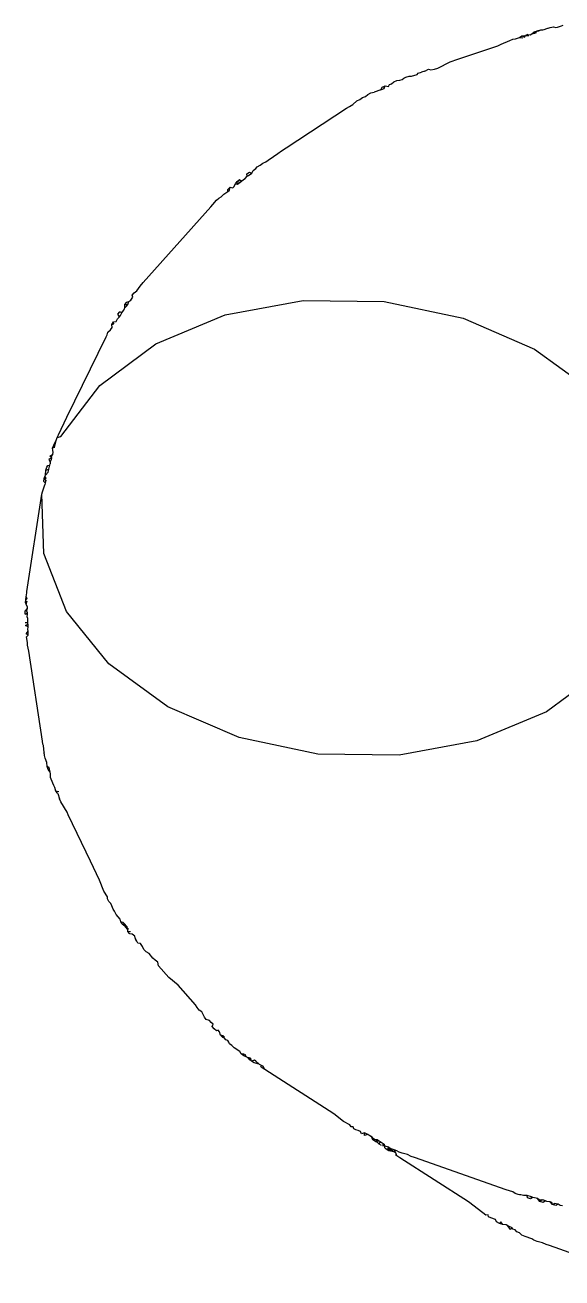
# Model space of a CAD drawing. Header units: inches. Extents: x 9636 to 21597, y -10243 to 557.
# Drawn here: x 13022.417 to 13023.008, y -8576.048 to -8574.668 of the extents above; entities that cross this region are included whole.
import ezdxf

# ---------------------------------------------------------------- set-up
doc = ezdxf.new("R2010")
doc.units = ezdxf.units.IN
doc.header["$MEASUREMENT"] = 0
doc.layers.add('Edges', color=7, linetype='Continuous')

# ---------------------------------------------------------------- blocks, each defined once
blk = doc.blocks.new('Porch Swing Bed Twin Size pl')
at = {"layer": 'Edges'}
for p, q in [((111.0108, 2.5887), (111.0845, 2.5628)), ((111.0845, 2.5628), (111.0872, 2.5619)), ((111.0872, 2.5619), (111.0901, 2.5605)), ((111.0901, 2.5605), (111.0944, 2.5594)), ((111.0944, 2.5594), (111.097, 2.5584)), ((111.097, 2.5584), (111.0988, 2.5574)), ((111.0988, 2.5574), (111.1041, 2.5555)), ((111.1041, 2.5555), (111.1066, 2.5544)), ((111.1066, 2.5544), (111.1086, 2.5525)), ((111.1086, 2.5525), (111.1107, 2.5517)), ((111.1107, 2.5517), (111.1121, 2.5502)), ((111.1121, 2.5502), (111.1139, 2.5495)), ((111.1139, 2.5495), (111.1146, 2.5485)), ((111.1146, 2.5485), (111.1158, 2.5499)), ((111.1146, 2.5485), (111.1181, 2.5469)), ((111.1158, 2.5499), (111.1181, 2.5469)), ((111.1181, 2.5469), (111.1192, 2.546)), ((111.1192, 2.546), (111.122, 2.5459)), ((111.122, 2.5459), (111.1237, 2.5436)), ((111.122, 2.5459), (111.1248, 2.545)), ((111.1237, 2.5436), (111.1248, 2.545)), ((111.1248, 2.545), (111.1271, 2.5436)), ((111.1271, 2.5436), (111.1279, 2.5419)), ((111.1279, 2.5419), (111.1317, 2.5404)), ((111.1317, 2.5404), (111.1334, 2.5396)), ((111.1334, 2.5396), (111.1338, 2.5381)), ((111.1338, 2.5381), (111.1356, 2.5382)), ((111.1356, 2.5382), (111.1416, 2.5338)), ((111.0741, 2.5307), (111.0758, 2.5305)), ((111.0758, 2.5305), (111.0776, 2.5295)), ((111.0776, 2.5295), (111.0793, 2.5304)), ((111.0776, 2.5295), (111.079, 2.5291)), ((111.079, 2.5291), (111.0803, 2.5289)), ((111.0793, 2.5304), (111.0821, 2.5298)), ((111.0803, 2.5289), (111.0821, 2.5298)), ((111.0821, 2.5298), (111.084, 2.5277)), ((111.0821, 2.5298), (111.0827, 2.5281)), ((111.0827, 2.5281), (111.084, 2.5277)), ((111.0877, 2.5267), (111.0896, 2.528)), ((111.0896, 2.528), (111.0923, 2.5273)), ((111.1416, 2.5338), (111.1495, 2.5276)), ((111.084, 2.5277), (111.0867, 2.5272)), ((111.0867, 2.5272), (111.0877, 2.5267)), ((111.0877, 2.5267), (111.0903, 2.5259)), ((111.089, 2.5263), (111.0903, 2.5259)), ((111.0903, 2.5259), (111.0923, 2.5273)), ((111.0903, 2.5259), (111.0924, 2.5261)), ((111.0923, 2.5273), (111.094, 2.5249)), ((111.0924, 2.5261), (111.094, 2.5249)), ((111.094, 2.5249), (111.0953, 2.5245)), ((111.0953, 2.5245), (111.0979, 2.5242)), ((111.0979, 2.5242), (111.0997, 2.5252)), ((111.0979, 2.5242), (111.099, 2.5235)), ((111.099, 2.5235), (111.0997, 2.5252)), ((111.099, 2.5235), (111.1024, 2.5226)), ((111.0997, 2.5252), (111.1023, 2.5243)), ((111.1023, 2.5243), (111.1024, 2.5226)), ((111.1024, 2.5226), (111.1054, 2.5224)), ((111.1054, 2.5224), (111.1075, 2.5219)), ((111.1075, 2.5219), (111.1085, 2.522)), ((111.1085, 2.522), (111.1096, 2.5218)), ((111.1096, 2.5218), (111.1121, 2.5208)), ((111.1121, 2.5208), (111.1139, 2.5194)), ((111.1139, 2.5194), (111.1192, 2.5179)), ((111.1495, 2.5276), (111.2048, 2.4921)), ((111.1192, 2.5179), (111.1929, 2.4919)), ((111.1929, 2.4919), (111.1956, 2.4911)), ((111.1956, 2.4911), (111.1985, 2.4896)), ((111.1985, 2.4896), (111.2028, 2.4885)), ((111.2028, 2.4885), (111.2054, 2.4876)), ((111.2048, 2.4921), (111.2071, 2.4907)), ((111.2071, 2.4907), (111.2083, 2.4898)), ((111.2071, 2.4907), (111.2081, 2.4883)), ((111.2081, 2.4883), (111.2092, 2.4858)), ((111.2081, 2.4883), (111.2097, 2.4874)), ((111.2054, 2.4876), (111.2073, 2.4865)), ((111.2073, 2.4865), (111.2092, 2.4858)), ((111.2092, 2.4858), (111.2125, 2.4847)), ((111.2097, 2.4874), (111.2135, 2.4867)), ((111.2097, 2.4874), (111.2126, 2.4859)), ((111.2097, 2.4874), (111.2125, 2.4847)), ((111.2125, 2.4847), (111.214, 2.4837)), ((111.2126, 2.4859), (111.214, 2.4837)), ((111.2126, 2.4859), (111.2138, 2.4852)), ((111.2135, 2.4867), (111.2157, 2.4853)), ((111.2138, 2.4852), (111.2157, 2.4853)), ((111.2138, 2.4852), (111.214, 2.4837)), ((111.214, 2.4837), (111.2165, 2.4827)), ((111.2157, 2.4853), (111.2169, 2.4841)), ((111.2165, 2.4827), (111.217, 2.4817)), ((111.2169, 2.4841), (111.217, 2.4817)), ((111.217, 2.4817), (111.2181, 2.481)), ((111.2183, 2.4828), (111.2181, 2.481)), ((111.2181, 2.481), (111.2205, 2.4794)), ((111.2217, 2.4809), (111.2199, 2.4819)), ((111.2205, 2.4794), (111.2217, 2.4809)), ((111.2205, 2.4794), (111.2214, 2.4787)), ((111.2214, 2.4787), (111.2242, 2.4791)), ((111.2214, 2.4787), (111.223, 2.4777)), ((111.2231, 2.4795), (111.2217, 2.4809)), ((111.223, 2.4777), (111.2242, 2.4791)), ((111.2242, 2.4791), (111.2231, 2.4795)), ((111.2242, 2.4791), (111.2266, 2.4778)), ((111.2242, 2.4791), (111.2251, 2.4774)), ((111.2266, 2.4778), (111.2276, 2.4751)), ((111.2266, 2.4778), (111.2268, 2.4758)), ((111.223, 2.4777), (111.2251, 2.4774)), ((111.2251, 2.4774), (111.2263, 2.4767)), ((111.2263, 2.4767), (111.2276, 2.4751)), ((111.2268, 2.4758), (111.2288, 2.4745)), ((111.2268, 2.4758), (111.2276, 2.4751)), ((111.2276, 2.4751), (111.2288, 2.4745)), ((111.2288, 2.4745), (111.2306, 2.4735)), ((111.2306, 2.4735), (111.2332, 2.4742)), ((111.2306, 2.4735), (111.2332, 2.4721)), ((111.2332, 2.4742), (111.2332, 2.4721)), ((111.2332, 2.4721), (111.2355, 2.4728)), ((111.2355, 2.4728), (111.2363, 2.4711)), ((111.2363, 2.4711), (111.2383, 2.4701)), ((111.2383, 2.4701), (111.2401, 2.4696)), ((111.2401, 2.4696), (111.2418, 2.4688)), ((111.2418, 2.4688), (111.2422, 2.4672)), ((111.2422, 2.4672), (111.244, 2.4673)), ((111.244, 2.4673), (111.2449, 2.4657)), ((111.2449, 2.4657), (111.25, 2.463)), ((111.25, 2.463), (111.2579, 2.4567)), ((111.2579, 2.4567), (111.3132, 2.4213)), ((111.3132, 2.4213), (111.3155, 2.4199)), ((111.3132, 2.4213), (111.3145, 2.4186)), ((111.3177, 2.4168), (111.3145, 2.4186)), ((111.3155, 2.4199), (111.3167, 2.4189)), ((111.3177, 2.4168), (111.3206, 2.4145)), ((111.3177, 2.4168), (111.3219, 2.4159)), ((111.3206, 2.4145), (111.3217, 2.4138)), ((111.3217, 2.4138), (111.3241, 2.4144)), ((111.3219, 2.4159), (111.3241, 2.4144)), ((111.3241, 2.4144), (111.3253, 2.4133)), ((111.3241, 2.4144), (111.3249, 2.4119)), ((111.3253, 2.4133), (111.3267, 2.4119)), ((111.3253, 2.4133), (111.326, 2.4112)), ((111.3267, 2.4119), (111.3283, 2.411)), ((111.3283, 2.411), (111.3292, 2.4092)), ((111.3283, 2.411), (111.3301, 2.4101)), ((111.3303, 2.4085), (111.3292, 2.4092)), ((111.3301, 2.4101), (111.3322, 2.4085)), ((111.3322, 2.4085), (111.3303, 2.4085)), ((111.3322, 2.4085), (111.3335, 2.4066)), ((111.3335, 2.4066), (111.3379, 2.4039)), ((111.3379, 2.4039), (111.3397, 2.4019)), ((111.3387, 2.403), (111.3397, 2.4019)), ((111.3397, 2.4019), (111.3418, 2.4005)), ((111.3418, 2.4005), (111.3422, 2.3991)), ((111.3422, 2.3991), (111.3431, 2.398)), ((111.3431, 2.398), (111.3447, 2.3973)), ((111.3447, 2.3973), (111.3457, 2.3961)), ((111.3457, 2.3961), (111.3471, 2.3955)), ((111.3457, 2.3951), (111.3467, 2.394)), ((111.3471, 2.3955), (111.3467, 2.394)), ((111.3467, 2.394), (111.349, 2.3937)), ((111.3471, 2.3955), (111.349, 2.3937)), ((111.349, 2.3937), (111.3496, 2.3908)), ((111.3496, 2.3908), (111.3507, 2.3895)), ((111.3507, 2.3895), (111.3521, 2.39)), ((111.3521, 2.39), (111.3539, 2.3885)), ((111.3539, 2.3885), (111.3557, 2.3866)), ((111.3557, 2.3866), (111.3549, 2.3848)), ((111.3549, 2.3848), (111.3563, 2.3834)), ((111.3563, 2.3834), (111.3577, 2.3817)), ((111.3577, 2.3817), (111.3603, 2.3811)), ((111.3603, 2.3811), (111.3619, 2.3791)), ((111.3619, 2.3791), (111.3638, 2.3748)), ((111.3638, 2.3748), (111.3661, 2.3734)), ((111.3661, 2.3734), (111.3676, 2.3713)), ((111.3676, 2.3713), (111.369, 2.3692)), ((111.369, 2.3692), (111.3829, 2.3534)), ((111.3829, 2.3534), (111.3905, 2.3472)), ((111.3905, 2.3472), (111.3988, 2.3378)), ((111.3988, 2.3378), (111.3993, 2.335)), ((111.3993, 2.335), (111.4013, 2.3333)), ((111.4013, 2.3333), (111.4032, 2.3316)), ((111.4032, 2.3316), (111.4062, 2.328)), ((111.4062, 2.328), (111.4086, 2.3266)), ((111.4086, 2.3266), (111.4104, 2.3248)), ((111.4104, 2.3248), (111.4117, 2.3223)), ((111.4117, 2.3223), (111.4133, 2.32)), ((111.4133, 2.32), (111.4154, 2.3196)), ((111.4154, 2.3196), (111.4159, 2.3185)), ((111.4159, 2.3185), (111.4174, 2.3154)), ((111.4159, 2.3185), (111.4166, 2.3177)), ((111.4166, 2.3177), (111.4174, 2.3154)), ((111.4174, 2.3154), (111.4177, 2.3139)), ((111.4177, 2.3139), (111.42, 2.3125)), ((111.42, 2.3125), (111.4217, 2.3122)), ((111.4212, 2.3106), (111.4233, 2.3102)), ((111.4217, 2.3122), (111.4233, 2.3102)), ((111.4233, 2.3102), (111.4232, 2.3076)), ((111.4233, 2.3102), (111.4234, 2.3087)), ((111.4234, 2.3087), (111.424, 2.3066)), ((111.4234, 2.3087), (111.4252, 2.3066)), ((111.424, 2.3066), (111.4264, 2.3039)), ((111.4252, 2.3066), (111.4264, 2.3039)), ((111.4252, 2.3066), (111.4275, 2.3045)), ((111.4264, 2.3039), (111.4272, 2.303)), ((111.4272, 2.303), (111.429, 2.3025)), ((111.4275, 2.3045), (111.429, 2.3025)), ((111.429, 2.3025), (111.4296, 2.3003)), ((111.4296, 2.3003), (111.4328, 2.2966)), ((111.4328, 2.2966), (111.4341, 2.2938)), ((111.4341, 2.2938), (111.4353, 2.2923)), ((111.4353, 2.2923), (111.4362, 2.2895)), ((111.4362, 2.2895), (111.437, 2.2878)), ((111.437, 2.2878), (111.4386, 2.2862)), ((111.4386, 2.2862), (111.4398, 2.284)), ((111.4398, 2.284), (111.4396, 2.2824)), ((111.4396, 2.2824), (111.4427, 2.2777)), ((111.4427, 2.2777), (111.4461, 2.269)), ((111.4461, 2.269), (111.4534, 2.2538)), ((111.4534, 2.2538), (111.4714, 2.2164)), ((111.4714, 2.2164), (111.4722, 2.2144)), ((111.4722, 2.2144), (111.4773, 2.2059)), ((111.4773, 2.2059), (111.4784, 2.2037)), ((111.4797, 2.1992), (111.4784, 2.2037)), ((111.4788, 2.198), (111.4813, 2.1974)), ((111.4797, 2.1992), (111.4813, 2.1974)), ((111.4813, 2.1974), (111.482, 2.1944)), ((111.482, 2.1944), (111.4828, 2.1928)), ((111.4828, 2.1928), (111.4849, 2.1878)), ((111.4849, 2.1878), (111.4855, 2.1865)), ((111.4855, 2.1865), (111.4856, 2.1833)), ((111.4856, 2.1833), (111.4857, 2.1822)), ((111.4857, 2.1822), (111.4863, 2.1797)), ((111.4857, 2.1822), (111.4875, 2.18)), ((111.4863, 2.1797), (111.4867, 2.1785)), ((111.4867, 2.1785), (111.4882, 2.1776)), ((111.4875, 2.18), (111.4882, 2.1776)), ((111.4882, 2.1776), (111.4884, 2.1744)), ((111.1428, 2.157), (111.2054, 2.1686)), ((111.2054, 2.1686), (111.2706, 2.1677)), ((111.2706, 2.1677), (111.334, 2.1544)), ((111.4884, 2.1744), (111.4892, 2.1723)), ((111.4884, 2.1744), (111.4898, 2.171)), ((111.4898, 2.171), (111.4903, 2.1687)), ((111.4903, 2.1687), (111.4907, 2.1663)), ((111.4904, 2.1672), (111.4907, 2.1663)), ((111.4907, 2.1663), (111.4913, 2.1608)), ((111.087, 2.1337), (111.1428, 2.157)), ((111.4913, 2.1608), (111.4917, 2.1596)), ((111.4917, 2.1596), (111.492, 2.1572)), ((111.492, 2.1572), (111.503, 2.0849)), ((111.334, 2.1544), (111.3913, 2.1297)), ((111.042, 2.1004), (111.087, 2.1337)), ((111.3913, 2.1297), (111.4386, 2.0951)), ((111.4386, 2.0951), (111.4726, 2.0531)), ((111.503, 2.0849), (111.5034, 2.0825)), ((111.5034, 2.0825), (111.5039, 2.0801)), ((111.5039, 2.0801), (111.5039, 2.079)), ((111.5039, 2.079), (111.5041, 2.078)), ((111.5041, 2.078), (111.5049, 2.0734)), ((111.5049, 2.0734), (111.5034, 2.072)), ((111.5034, 2.072), (111.5052, 2.071)), ((111.5034, 2.072), (111.5036, 2.0704)), ((111.5052, 2.071), (111.5035, 2.0688)), ((111.5036, 2.0704), (111.5035, 2.0688)), ((111.5035, 2.0688), (111.5037, 2.0676)), ((111.5037, 2.0676), (111.5036, 2.0654)), ((111.5036, 2.0654), (111.5036, 2.0643)), ((111.5036, 2.0654), (111.5057, 2.0643)), ((111.5036, 2.0643), (111.5037, 2.0631)), ((111.5036, 2.0643), (111.5038, 2.0619)), ((111.5057, 2.0643), (111.5037, 2.0631)), ((111.5037, 2.0631), (111.5038, 2.0619)), ((111.5038, 2.0619), (111.5038, 2.0597)), ((111.5059, 2.0619), (111.5038, 2.0619)), ((111.5038, 2.0597), (111.5038, 2.0585)), ((111.5038, 2.0585), (111.5042, 2.0573)), ((111.5042, 2.0573), (111.5039, 2.0552)), ((111.5039, 2.0552), (111.506, 2.0552)), ((111.5039, 2.0552), (111.504, 2.054)), ((111.506, 2.0552), (111.504, 2.054)), ((111.506, 2.0552), (111.5059, 2.0528)), ((111.4726, 2.0531), (111.491, 2.0065)), ((111.504, 2.054), (111.5046, 2.0528)), ((111.5059, 2.0528), (111.5041, 2.0507)), ((111.5046, 2.0528), (111.5041, 2.0507)), ((111.5041, 2.0507), (111.5041, 2.0495)), ((111.5041, 2.0495), (111.505, 2.0472)), ((111.505, 2.0472), (111.5043, 2.0443)), ((111.505, 2.0472), (111.5056, 2.046)), ((111.5056, 2.046), (111.5053, 2.0436)), ((111.5045, 2.0369), (111.4925, 1.9588)), ((111.5053, 2.0436), (111.5043, 2.0425)), ((111.5043, 2.0425), (111.5051, 2.0412)), ((111.5051, 2.0412), (111.5045, 2.0381)), ((111.5045, 2.0381), (111.5045, 2.0369)), ((111.5053, 2.0436), (111.5051, 2.0412)), ((111.491, 2.0065), (111.4925, 1.9588)), ((111.492, 1.9569), (111.4901, 1.9513)), ((111.4925, 1.9588), (111.492, 1.9569)), ((111.4888, 1.9462), (111.49, 1.9445)), ((111.4894, 1.9476), (111.4897, 1.9497)), ((111.4906, 1.946), (111.4894, 1.9476)), ((111.49, 1.9445), (111.4896, 1.9433)), ((111.4897, 1.9497), (111.4901, 1.9513)), ((111.4897, 1.9497), (111.491, 1.9484)), ((111.4906, 1.946), (111.49, 1.9445)), ((111.491, 1.9484), (111.4906, 1.946)), ((111.486, 1.9353), (111.4857, 1.9342)), ((111.4857, 1.9329), (111.4857, 1.9342)), ((111.4869, 1.9386), (111.486, 1.9353)), ((111.4876, 1.9356), (111.486, 1.9353)), ((111.4871, 1.9398), (111.4869, 1.9386)), ((111.4892, 1.9394), (111.4869, 1.9386)), ((111.4874, 1.9409), (111.4871, 1.9398)), ((111.4896, 1.9433), (111.4874, 1.9409)), ((111.4886, 1.937), (111.4876, 1.9356)), ((111.4892, 1.9394), (111.4886, 1.937)), ((111.4896, 1.9433), (111.4892, 1.9394)), ((111.4837, 1.9265), (111.4834, 1.9253)), ((111.4834, 1.9253), (111.4837, 1.9232)), ((111.4848, 1.9285), (111.4837, 1.9265)), ((111.486, 1.9281), (111.4837, 1.9265)), ((111.4848, 1.9309), (111.4845, 1.9298)), ((111.4845, 1.9298), (111.4868, 1.9305)), ((111.4845, 1.9298), (111.4848, 1.9285)), ((111.4845, 1.9298), (111.486, 1.9281)), ((111.4857, 1.9329), (111.4848, 1.9309)), ((111.4868, 1.9305), (111.4857, 1.9329)), ((111.4806, 1.9146), (111.4802, 1.9131)), ((111.4822, 1.9211), (111.4806, 1.9146)), ((111.4829, 1.9194), (111.4806, 1.9146)), ((111.4822, 1.9211), (111.4838, 1.9217)), ((111.4822, 1.9211), (111.4829, 1.9194)), ((111.4838, 1.9217), (111.4829, 1.9194)), ((111.4837, 1.9232), (111.4838, 1.9217)), ((111.4772, 1.9124), (111.4459, 1.8712)), ((111.4791, 1.9109), (111.4723, 1.8969)), ((111.4802, 1.9131), (111.4772, 1.9124)), ((111.4802, 1.9131), (111.4791, 1.9109)), ((111.4723, 1.8969), (111.4409, 1.8321)), ((111.0966, 1.842), (111.0493, 1.8765)), ((111.4459, 1.8712), (111.4009, 1.8379)), ((111.1539, 1.8172), (111.0966, 1.842)), ((111.4009, 1.8379), (111.3452, 1.8146)), ((111.4372, 1.8265), (111.436, 1.8246)), ((111.436, 1.8246), (111.4362, 1.8222)), ((111.4394, 1.8284), (111.4372, 1.8265)), ((111.4399, 1.8305), (111.4394, 1.8284)), ((111.4409, 1.8321), (111.4399, 1.8305)), ((111.2173, 1.8039), (111.1539, 1.8172)), ((111.3452, 1.8146), (111.2825, 1.8031)), ((111.4294, 1.815), (111.4281, 1.8129)), ((111.4301, 1.816), (111.4294, 1.815)), ((111.4313, 1.8141), (111.4299, 1.812)), ((111.4317, 1.8177), (111.4301, 1.816)), ((111.4301, 1.816), (111.4313, 1.8141)), ((111.4328, 1.8199), (111.4317, 1.8177)), ((111.4321, 1.8189), (111.4317, 1.8177)), ((111.4328, 1.8199), (111.4321, 1.8189)), ((111.4349, 1.8201), (111.4328, 1.8199)), ((111.4362, 1.8222), (111.4346, 1.8217)), ((111.4346, 1.8217), (111.4349, 1.8201)), ((111.4362, 1.8222), (111.4349, 1.8201)), ((111.2825, 1.8031), (111.2173, 1.8039)), ((111.4226, 1.8038), (111.4211, 1.8027)), ((111.4234, 1.8061), (111.4226, 1.8038)), ((111.4243, 1.8042), (111.4226, 1.8038)), ((111.4241, 1.8072), (111.4234, 1.8061)), ((111.4259, 1.8062), (111.4234, 1.8061)), ((111.4257, 1.8089), (111.4241, 1.8072)), ((111.4259, 1.8062), (111.4243, 1.8042)), ((111.4268, 1.8111), (111.4257, 1.8089)), ((111.4257, 1.8089), (111.4259, 1.8062)), ((111.4268, 1.8111), (111.4261, 1.81)), ((111.4281, 1.8129), (111.4268, 1.8111)), ((111.4281, 1.8129), (111.4299, 1.812)), ((111.4161, 1.7952), (111.4135, 1.7915)), ((111.4182, 1.7967), (111.4161, 1.7952)), ((111.4199, 1.7987), (111.4182, 1.7967)), ((111.4211, 1.8027), (111.4195, 1.8004)), ((111.4195, 1.8004), (111.4199, 1.7987)), ((111.4111, 1.7886), (111.3568, 1.7278)), ((111.4135, 1.7915), (111.4111, 1.7886)), ((111.352, 1.7224), (111.3502, 1.7206)), ((111.3551, 1.7259), (111.352, 1.7224)), ((111.3568, 1.7278), (111.3551, 1.7259)), ((111.3391, 1.7124), (111.3381, 1.7116)), ((111.3412, 1.712), (111.3391, 1.7124)), ((111.342, 1.7147), (111.3412, 1.712)), ((111.3431, 1.7138), (111.3412, 1.712)), ((111.343, 1.7155), (111.342, 1.7147)), ((111.3461, 1.7175), (111.343, 1.7155)), ((111.343, 1.7155), (111.3431, 1.7138)), ((111.3472, 1.7187), (111.3461, 1.7175)), ((111.3484, 1.7197), (111.3472, 1.7187)), ((111.3502, 1.7206), (111.3484, 1.7197)), ((111.3264, 1.7025), (111.3237, 1.7005)), ((111.3276, 1.703), (111.3264, 1.7025)), ((111.3292, 1.7048), (111.3276, 1.703)), ((111.3276, 1.703), (111.3277, 1.7012)), ((111.3303, 1.7056), (111.3292, 1.7048)), ((111.3321, 1.707), (111.3303, 1.7056)), ((111.3331, 1.7078), (111.3321, 1.707)), ((111.3336, 1.7057), (111.3321, 1.707)), ((111.3352, 1.7094), (111.3331, 1.7078)), ((111.3356, 1.7073), (111.3331, 1.7078)), ((111.3356, 1.7073), (111.3336, 1.7057)), ((111.3352, 1.7094), (111.3356, 1.7073)), ((111.3368, 1.7091), (111.3352, 1.7094)), ((111.3368, 1.7091), (111.3356, 1.7073)), ((111.3381, 1.7116), (111.3368, 1.7091)), ((111.3148, 1.6927), (111.3124, 1.6916)), ((111.3171, 1.6941), (111.3148, 1.6927)), ((111.3194, 1.6955), (111.3171, 1.6941)), ((111.3205, 1.697), (111.3194, 1.6955)), ((111.3227, 1.6985), (111.3205, 1.697)), ((111.3237, 1.7005), (111.3227, 1.6985)), ((111.3255, 1.6997), (111.3237, 1.7005)), ((111.3277, 1.7012), (111.3255, 1.6997)), ((111.2998, 1.6828), (111.2961, 1.6803)), ((111.3027, 1.6848), (111.2998, 1.6828)), ((111.3063, 1.6871), (111.3027, 1.6848)), ((111.3106, 1.6903), (111.3063, 1.6871)), ((111.3124, 1.6916), (111.3106, 1.6903)), ((111.2961, 1.6803), (111.2476, 1.6483)), ((111.2393, 1.6426), (111.2368, 1.6415)), ((111.2426, 1.6453), (111.2393, 1.6426)), ((111.2451, 1.647), (111.2426, 1.6453)), ((111.2476, 1.6483), (111.2451, 1.647)), ((111.2174, 1.6327), (111.2166, 1.6303)), ((111.2201, 1.6337), (111.2174, 1.6327)), ((111.2174, 1.6327), (111.2176, 1.6309)), ((111.2201, 1.6337), (111.2191, 1.6314)), ((111.2201, 1.6337), (111.2253, 1.6355)), ((111.2282, 1.6361), (111.2253, 1.6355)), ((111.2305, 1.6374), (111.2282, 1.6361)), ((111.2324, 1.6389), (111.2305, 1.6374)), ((111.2347, 1.6398), (111.2324, 1.6389)), ((111.2368, 1.6415), (111.2347, 1.6398)), ((111.1953, 1.6227), (111.1908, 1.6214)), ((111.1973, 1.6226), (111.1953, 1.6227)), ((111.1999, 1.6235), (111.1973, 1.6226)), ((111.2015, 1.6243), (111.1999, 1.6235)), ((111.2028, 1.6253), (111.2015, 1.6243)), ((111.2048, 1.626), (111.2028, 1.6253)), ((111.2071, 1.6262), (111.2048, 1.626)), ((111.2096, 1.6272), (111.2071, 1.6262)), ((111.2115, 1.6287), (111.2096, 1.6272)), ((111.2132, 1.6293), (111.2115, 1.6287)), ((111.214, 1.6309), (111.2132, 1.6293)), ((111.2166, 1.6303), (111.214, 1.6309)), ((111.2191, 1.6314), (111.2166, 1.6303)), ((111.2176, 1.6309), (111.2166, 1.6303)), ((111.1743, 1.6162), (111.1644, 1.6111)), ((111.177, 1.6169), (111.1743, 1.6162)), ((111.1798, 1.6175), (111.177, 1.6169)), ((111.1817, 1.6171), (111.1798, 1.6175)), ((111.1846, 1.6187), (111.1817, 1.6171)), ((111.1846, 1.6187), (111.1873, 1.6195)), ((111.19, 1.6202), (111.1873, 1.6195)), ((111.1908, 1.6214), (111.19, 1.6202)), ((111.1581, 1.6089), (111.1259, 1.5982)), ((111.1644, 1.6111), (111.1581, 1.6089)), ((111.1047, 1.5914), (111.1037, 1.5899)), ((111.1067, 1.5902), (111.1047, 1.5914)), ((111.1087, 1.5917), (111.106, 1.5919)), ((111.1087, 1.5917), (111.1067, 1.5902)), ((111.1117, 1.5927), (111.1087, 1.5917)), ((111.1139, 1.5929), (111.1117, 1.5927)), ((111.1164, 1.594), (111.1139, 1.5929)), ((111.1234, 1.597), (111.1164, 1.594)), ((111.1259, 1.5982), (111.1234, 1.597)), ((111.0748, 1.5823), (111.0735, 1.5816)), ((111.0781, 1.5833), (111.0748, 1.5823)), ((111.0795, 1.5835), (111.0781, 1.5833)), ((111.0812, 1.583), (111.0795, 1.5835)), ((111.0839, 1.5836), (111.0812, 1.583)), ((111.0866, 1.5843), (111.0839, 1.5836)), ((111.0852, 1.5841), (111.0839, 1.5836)), ((111.0889, 1.5852), (111.0866, 1.5843)), ((111.0914, 1.5855), (111.0889, 1.5852)), ((111.0914, 1.5855), (111.0902, 1.5857)), ((111.0941, 1.5862), (111.0914, 1.5855)), ((111.093, 1.5861), (111.0914, 1.5855)), ((111.0941, 1.5862), (111.093, 1.5861)), ((111.0941, 1.5862), (111.0963, 1.5881)), ((111.0967, 1.587), (111.0941, 1.5862)), ((111.0963, 1.5881), (111.095, 1.5876)), ((111.0986, 1.5886), (111.0963, 1.5881)), ((111.0986, 1.5886), (111.0967, 1.587)), ((111.0999, 1.5895), (111.0986, 1.5886)), ((111.1019, 1.5892), (111.0999, 1.5895)), ((111.1037, 1.5899), (111.1011, 1.59)), ((111.1019, 1.5892), (111.1037, 1.5899)), ((111.1067, 1.5902), (111.1037, 1.5899))]:
    blk.add_line(p, q, dxfattribs=at)

msp = doc.modelspace()

# ---------------------------------------------------------------- block references
at = {"xscale": 1.370056412249949, "yscale": 1.370056412249949, "zscale": 1.370056412249949, "rotation": 180}
msp.add_blockref('Porch Swing Bed Twin Size pl', (13175.186, -8572.5015), dxfattribs=at)

doc.saveas('drawing.dxf')
